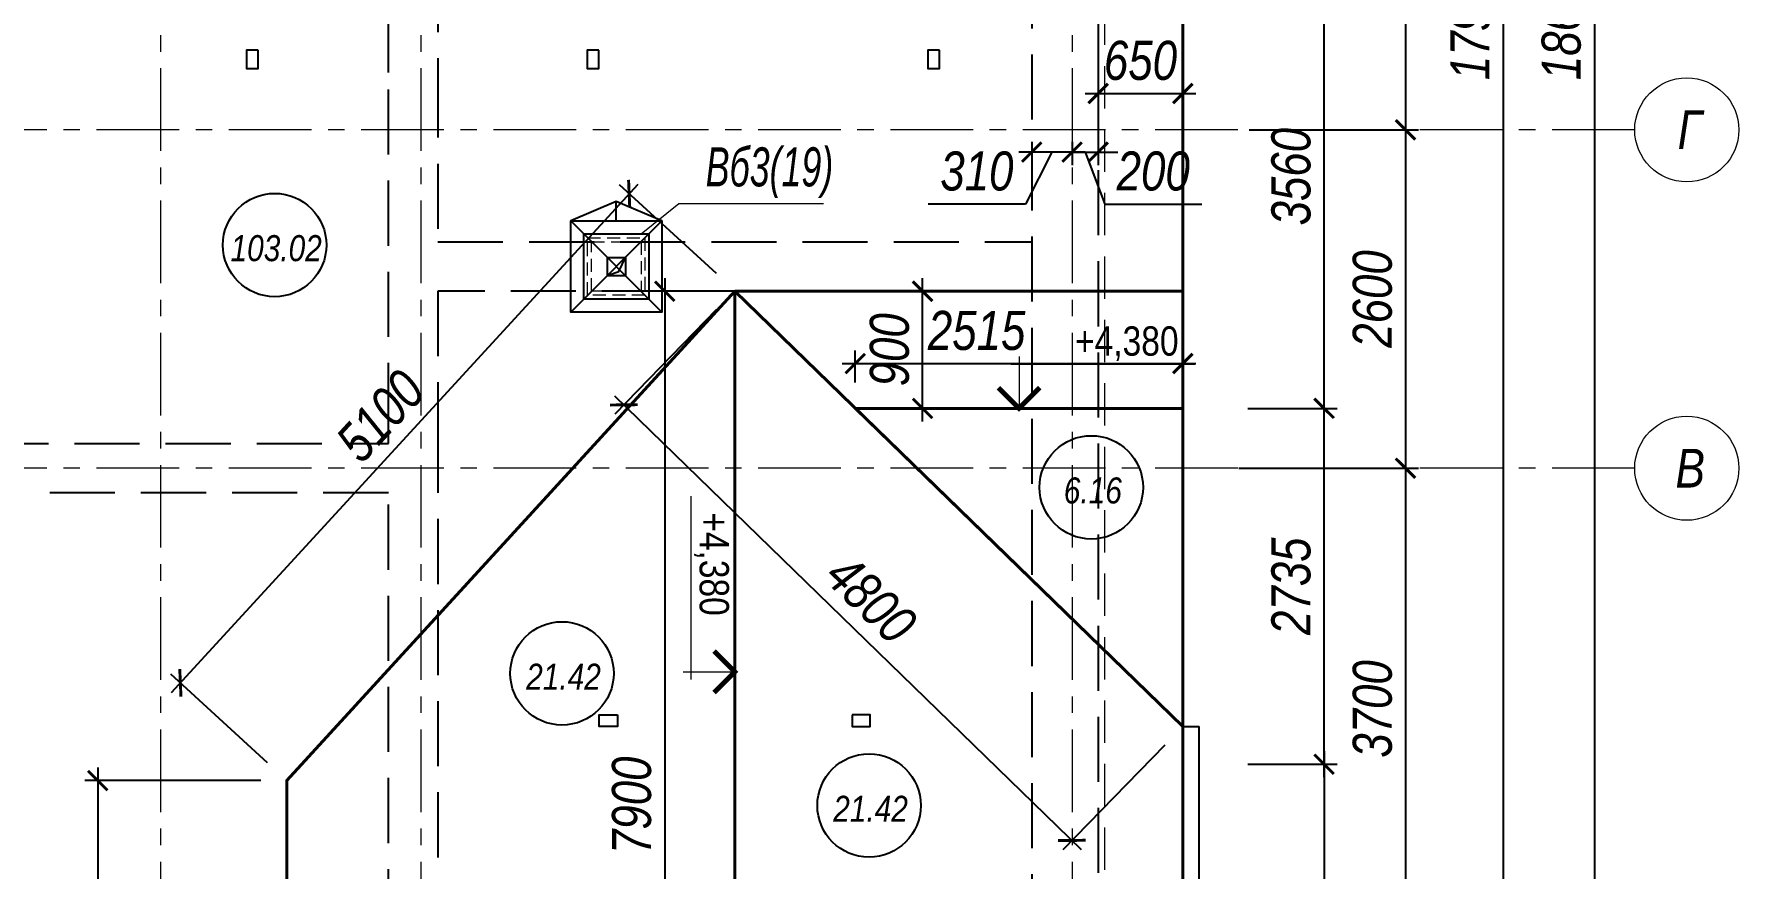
# Model space of a CAD drawing. Header units: millimetres. Extents: x 1582001 to 3303937, y 226471 to 491235.
# Drawn here: x 1721909 to 1734999, y 358761 to 365176 of the extents above; entities that cross this region are included whole.
import ezdxf
from ezdxf.enums import TextEntityAlignment as Align

# ---------------------------------------------------------------- set-up
doc = ezdxf.new("R2010")
doc.units = ezdxf.units.MM
for name, pattern in [('CENTER', [50.8, 31.75, -6.35, 6.35, -6.35]), ('DASHED', [0.75, 0.5, -0.25]), ('GOST2.303 4', [7, 5, -2, 0]), ('HIDDEN', [0.375, 0.25, -0.125])]:
    doc.linetypes.add(name, pattern=pattern)
doc.layers.get('Defpoints').update_dxf_attribs({"color": 255, "lineweight": 30})
for name, color, linetype, lineweight in [('A-Wall-G', 22, 'Continuous', 50), ('Кровля', 232, 'Continuous', 25), ('Надписи', 7, 'Continuous', 15), ('Оси', 251, 'CENTER', 9), ('Отметки', 123, 'Continuous', 18), ('Перегородки', 202, 'Continuous', 30), ('Размеры', 7, 'Continuous', 18), ('Стены несущие', 7, 'Continuous', 40), ('Утеплитель', 145, 'Continuous', 9)]:
    doc.layers.add(name, color=color, linetype=linetype, lineweight=lineweight)
doc.styles.add('-АР-', font='ARIALN.TTF', dxfattribs={"width": 0.98, "height": 300})
doc.styles.add('GOST 2.304', font='ARIALNI.TTF', dxfattribs={"width": 0.98, "height": 300})
doc.styles.add('RomanS', font='ARIALNI.TTF', dxfattribs={"width": 0.98, "height": 300})
doc.styles.add('style', font='ARIALNI.TTF', dxfattribs={"width": 0.98, "height": 300})
doc.styles.add('STYLE1', font='ARIALNI.TTF', dxfattribs={"height": 300})
doc.dimstyles.new('М100', dxfattribs={"dimtxt": 600, "dimasz": 150, "dimexe": 100, "dimexo": 200, "dimgap": 100, "dimtad": 1, "dimdec": 0, "dimtxsty": 'style', "dimblk": 'ARCHTICK', "dimcen": 150, "dimdle": 100, "dimclrt": 256, "dimadec": 0, "dimazin": 0, "dimtfac": 1, "dimtdec": 0, "dimtmove": 1, "dimatfit": 3, "dimldrblk": 'NONE', "dimfxl": 0, "dimarcsym": 0})

# ---------------------------------------------------------------- blocks, each defined once
blk = doc.blocks.new('_ArchTick')
at = {"color": 0, "linetype": 'ByBlock', "const_width": 0.15}
blk.add_lwpolyline([(-0.5, -0.5), (0.5, 0.5)], dxfattribs=at)
blk = doc.blocks.new('*D394')
at = {"layer": 'Defpoints', "color": 0, "lineweight": -3, "transparency": 16777216}
for p in [(1731039, 364440), (1730959, 361840), (1732439, 361840)]:
    blk.add_point(p, dxfattribs=at)
at = {"layer": 'Размеры', "color": 0, "lineweight": -2, "transparency": 16777216}
for p, q in [((1731239, 364440), (1732539, 364440)), ((1732439, 364540), (1732439, 361740)), ((1731159, 361840), (1732539, 361840))]:
    blk.add_line(p, q, dxfattribs=at)
at = {"layer": 'Размеры', "color": 0, "lineweight": -2, "transparency": 16777216, "xscale": 150, "yscale": 150, "zscale": 150}
for p, rotation in [((1732439, 364440), 90), ((1732439, 361840), 270)]:
    blk.add_blockref('_ArchTick', p, dxfattribs=dict(at, rotation=rotation))
at = {"layer": 'Размеры', "transparency": 16777216, "insert": (1732186, 363140), "char_height": 300, "attachment_point": 5, "rotation": 90, "style": 'style'}
blk.add_mtext('2600', dxfattribs=at)
blk = doc.blocks.new('_None')
blk = doc.blocks.new('*D395')
at = {"layer": 'Defpoints', "color": 0, "lineweight": -3, "transparency": 16777216}
for p in [(1730959, 361840), (1731039, 358140), (1732439, 358140)]:
    blk.add_point(p, dxfattribs=at)
at = {"layer": 'Размеры', "color": 0, "lineweight": -2, "transparency": 16777216}
for p, q in [((1732439, 361940), (1732439, 358040)), ((1731159, 361840), (1732539, 361840)), ((1731239, 358140), (1732539, 358140))]:
    blk.add_line(p, q, dxfattribs=at)
at = {"layer": 'Размеры', "color": 0, "lineweight": -2, "transparency": 16777216, "xscale": 150, "yscale": 150, "zscale": 150}
for p, rotation in [((1732439, 361840), 90), ((1732439, 358140), 270)]:
    blk.add_blockref('_ArchTick', p, dxfattribs=dict(at, rotation=rotation))
at = {"layer": 'Размеры', "transparency": 16777216, "insert": (1732186, 359990), "char_height": 300, "attachment_point": 5, "rotation": 90, "style": 'style'}
blk.add_mtext('3700', dxfattribs=at)
blk = doc.blocks.new('*D398')
at = {"layer": 'Defpoints', "color": 0, "lineweight": -3, "transparency": 16777216}
for p in [(1731029, 368140), (1731039, 364440), (1732439, 364440)]:
    blk.add_point(p, dxfattribs=at)
at = {"layer": 'Размеры', "color": 0, "lineweight": -2, "transparency": 16777216}
for p, q in [((1732439, 368240), (1732439, 364340)), ((1731229, 368140), (1732539, 368140)), ((1731239, 364440), (1732539, 364440))]:
    blk.add_line(p, q, dxfattribs=at)
at = {"layer": 'Размеры', "color": 0, "lineweight": -2, "transparency": 16777216, "xscale": 150, "yscale": 150, "zscale": 150}
for p, rotation in [((1732439, 368140), 90), ((1732439, 364440), 270)]:
    blk.add_blockref('_ArchTick', p, dxfattribs=dict(at, rotation=rotation))
at = {"layer": 'Размеры', "transparency": 16777216, "insert": (1732186, 366290), "char_height": 300, "attachment_point": 5, "rotation": 90, "style": 'style'}
blk.add_mtext('3700', dxfattribs=at)
blk = doc.blocks.new('*D400')
at = {"layer": 'Defpoints', "color": 0, "lineweight": -3, "transparency": 16777216}
for p in [(1731039, 374240), (1731039, 356340), (1733189, 356340)]:
    blk.add_point(p, dxfattribs=at)
at = {"layer": 'Размеры', "color": 0, "lineweight": -2, "transparency": 16777216}
for p, q in [((1733189, 374340), (1733189, 356240)), ((1731239, 374240), (1733289, 374240)), ((1731239, 356340), (1733289, 356340))]:
    blk.add_line(p, q, dxfattribs=at)
at = {"layer": 'Размеры', "color": 0, "lineweight": -2, "transparency": 16777216, "xscale": 150, "yscale": 150, "zscale": 150}
for p, rotation in [((1733189, 374240), 90), ((1733189, 356340), 270)]:
    blk.add_blockref('_ArchTick', p, dxfattribs=dict(at, rotation=rotation))
at = {"layer": 'Размеры', "transparency": 16777216, "insert": (1732936, 365290), "char_height": 300, "attachment_point": 5, "rotation": 90, "style": 'style'}
blk.add_mtext('17900', dxfattribs=at)
blk = doc.blocks.new('*D402')
at = {"layer": 'Defpoints', "color": 0, "lineweight": -3, "transparency": 16777216}
for p in [(1731029, 374630), (1731029, 355950), (1733889, 355950)]:
    blk.add_point(p, dxfattribs=at)
at = {"layer": 'Размеры', "color": 0, "lineweight": -2, "transparency": 16777216}
for p, q in [((1733889, 374730), (1733889, 355850)), ((1731229, 374630), (1733989, 374630)), ((1731229, 355950), (1733989, 355950))]:
    blk.add_line(p, q, dxfattribs=at)
at = {"layer": 'Размеры', "color": 0, "lineweight": -2, "transparency": 16777216, "xscale": 150, "yscale": 150, "zscale": 150}
for p, rotation in [((1733889, 374630), 90), ((1733889, 355950), 270)]:
    blk.add_blockref('_ArchTick', p, dxfattribs=dict(at, rotation=rotation))
at = {"layer": 'Размеры', "transparency": 16777216, "insert": (1733636, 365290), "char_height": 300, "attachment_point": 5, "rotation": 90, "style": 'style'}
blk.add_mtext('18680', dxfattribs=at)
blk = doc.blocks.new('*D457')
at = {"layer": 'Defpoints', "color": 0, "lineweight": -3, "transparency": 16777216}
for p in [(1723849, 359440), (1722398, 355300), (1723849, 355300)]:
    blk.add_point(p, dxfattribs=at)
at = {"layer": 'Размеры', "color": 0, "lineweight": -2, "transparency": 16777216}
for p, q in [((1722398, 359540), (1722398, 355200)), ((1723649, 359440), (1722298, 359440)), ((1723649, 355300), (1722298, 355300))]:
    blk.add_line(p, q, dxfattribs=at)
at = {"layer": 'Размеры', "color": 0, "lineweight": -2, "transparency": 16777216, "xscale": 150, "yscale": 150, "zscale": 150}
for p, rotation in [((1722398, 359440), 90), ((1722398, 355300), 270)]:
    blk.add_blockref('_ArchTick', p, dxfattribs=dict(at, rotation=rotation))
at = {"layer": 'Размеры', "transparency": 16777216, "insert": (1722145, 357370), "char_height": 300, "attachment_point": 5, "rotation": 90, "style": 'style'}
blk.add_mtext('4140', dxfattribs=at)
blk = doc.blocks.new('*D458')
at = {"layer": 'Defpoints', "color": 0, "lineweight": -3, "transparency": 16777216}
for p in [(1727289, 363200), (1726751, 355300), (1727289, 355300)]:
    blk.add_point(p, dxfattribs=at)
at = {"layer": 'Размеры', "color": 0, "lineweight": -2, "transparency": 16777216}
for p, q in [((1726751, 363300), (1726751, 355200)), ((1727089, 363200), (1726651, 363200)), ((1727089, 355300), (1726651, 355300))]:
    blk.add_line(p, q, dxfattribs=at)
at = {"layer": 'Размеры', "color": 0, "lineweight": -2, "transparency": 16777216, "xscale": 150, "yscale": 150, "zscale": 150}
for p, rotation in [((1726751, 363200), 90), ((1726751, 355300), 270)]:
    blk.add_blockref('_ArchTick', p, dxfattribs=dict(at, rotation=rotation))
at = {"layer": 'Размеры', "transparency": 16777216, "insert": (1726498, 359250), "char_height": 300, "attachment_point": 5, "rotation": 90, "style": 'style'}
blk.add_mtext('7900', dxfattribs=at)
blk = doc.blocks.new('*D459')
at = {"layer": 'Defpoints', "color": 0, "lineweight": -3, "transparency": 16777216}
for p in [(1731029, 359565), (1730729, 355300), (1731814, 355300)]:
    blk.add_point(p, dxfattribs=at)
at = {"layer": 'Размеры', "color": 0, "lineweight": -2, "transparency": 16777216}
for p, q in [((1731814, 359665), (1731814, 355200)), ((1731229, 359565), (1731914, 359565)), ((1730929, 355300), (1731914, 355300))]:
    blk.add_line(p, q, dxfattribs=at)
at = {"layer": 'Размеры', "color": 0, "lineweight": -2, "transparency": 16777216, "xscale": 150, "yscale": 150, "zscale": 150}
for p, rotation in [((1731814, 359565), 90), ((1731814, 355300), 270)]:
    blk.add_blockref('_ArchTick', p, dxfattribs=dict(at, rotation=rotation))
at = {"layer": 'Размеры', "transparency": 16777216, "insert": (1731561, 357433), "char_height": 300, "attachment_point": 5, "rotation": 90, "style": 'style'}
blk.add_mtext('4265', dxfattribs=at)
blk = doc.blocks.new('*D411')
at = {"layer": 'Defpoints', "color": 0, "lineweight": -3, "transparency": 16777216}
for p in [(1731029, 362300), (1731814, 362300), (1731029, 359565)]:
    blk.add_point(p, dxfattribs=at)
at = {"layer": 'Размеры', "color": 0, "lineweight": -2, "transparency": 16777216}
for p, q in [((1731814, 359465), (1731814, 362400)), ((1731229, 362300), (1731914, 362300)), ((1731229, 359565), (1731914, 359565))]:
    blk.add_line(p, q, dxfattribs=at)
at = {"layer": 'Размеры', "color": 0, "lineweight": -2, "transparency": 16777216, "xscale": 150, "yscale": 150, "zscale": 150}
for p, rotation in [((1731814, 362300), 90), ((1731814, 359565), 270)]:
    blk.add_blockref('_ArchTick', p, dxfattribs=dict(at, rotation=rotation))
at = {"layer": 'Размеры', "transparency": 16777216, "insert": (1731561, 360933), "char_height": 300, "attachment_point": 5, "rotation": 90, "style": 'style'}
blk.add_mtext('2735', dxfattribs=at)
blk = doc.blocks.new('*D460')
at = {"layer": 'Defpoints', "color": 0, "lineweight": -3, "transparency": 16777216}
for p in [(1730729, 365860), (1731814, 365860), (1731029, 362300)]:
    blk.add_point(p, dxfattribs=at)
at = {"layer": 'Размеры', "color": 0, "lineweight": -2, "transparency": 16777216}
for p, q in [((1731814, 362200), (1731814, 365960)), ((1730929, 365860), (1731914, 365860)), ((1731229, 362300), (1731914, 362300))]:
    blk.add_line(p, q, dxfattribs=at)
at = {"layer": 'Размеры', "color": 0, "lineweight": -2, "transparency": 16777216, "xscale": 150, "yscale": 150, "zscale": 150}
for p, rotation in [((1731814, 365860), 90), ((1731814, 362300), 270)]:
    blk.add_blockref('_ArchTick', p, dxfattribs=dict(at, rotation=rotation))
at = {"layer": 'Размеры', "transparency": 16777216, "insert": (1731561, 364080), "char_height": 300, "attachment_point": 5, "rotation": 90, "style": 'style'}
blk.add_mtext('3560', dxfattribs=at)
blk = doc.blocks.new('*D414')
at = {"layer": 'Defpoints', "color": 0, "lineweight": -3, "transparency": 16777216}
for p in [(1726478, 363950), (1727295, 363201), (1723849, 359442)]:
    blk.add_point(p, dxfattribs=at)
at = {"layer": 'Размеры', "color": 0, "lineweight": -2, "transparency": 16777216}
for p, q in [((1722964, 360117), (1726546, 364024)), ((1727148, 363336), (1726404, 364018)), ((1723702, 359577), (1722958, 360258))]:
    blk.add_line(p, q, dxfattribs=at)
at = {"layer": 'Размеры', "color": 0, "lineweight": -2, "transparency": 16777216, "xscale": 150, "yscale": 150, "zscale": 150}
for p, rotation in [((1726478, 363950), 47.49135758905527), ((1723032, 360191), 227.4913575890553)]:
    blk.add_blockref('_ArchTick', p, dxfattribs=dict(at, rotation=rotation))
at = {"layer": 'Размеры', "transparency": 16777216, "insert": (1724568, 362241), "char_height": 300, "attachment_point": 5, "rotation": 47.4914, "style": 'style'}
blk.add_mtext('5100', dxfattribs=at)
blk = doc.blocks.new('*D415')
at = {"layer": 'Defpoints', "color": 0, "lineweight": -3, "transparency": 16777216}
for p in [(1730729, 362644), (1728214, 362300), (1730729, 362300)]:
    blk.add_point(p, dxfattribs=at)
at = {"layer": 'Размеры', "color": 0, "lineweight": -2, "transparency": 16777216}
for p, q in [((1728214, 362500), (1728214, 362744)), ((1730729, 362500), (1730729, 362744)), ((1728114, 362644), (1730829, 362644))]:
    blk.add_line(p, q, dxfattribs=at)
at = {"layer": 'Размеры', "color": 0, "lineweight": -2, "transparency": 16777216, "xscale": 150, "yscale": 150, "zscale": 150, "rotation": 180}
blk.add_blockref('_ArchTick', (1728214, 362644), dxfattribs=at)
at = {"layer": 'Размеры', "color": 0, "lineweight": -2, "transparency": 16777216, "xscale": 150, "yscale": 150, "zscale": 150}
blk.add_blockref('_ArchTick', (1730729, 362644), dxfattribs=at)
at = {"layer": 'Размеры', "transparency": 16777216, "insert": (1729146, 362897), "char_height": 300, "attachment_point": 5, "style": 'style'}
blk.add_mtext('2515', dxfattribs=at)
blk = doc.blocks.new('*D464')
at = {"layer": 'Defpoints', "color": 0, "lineweight": -3, "transparency": 16777216}
for p in [(1727288, 363203), (1730729, 359856), (1729877, 358980)]:
    blk.add_point(p, dxfattribs=at)
at = {"layer": 'Размеры', "color": 0, "lineweight": -2, "transparency": 16777216}
for p, q in [((1727149, 363059), (1726367, 362256)), ((1726365, 362397), (1729949, 358910)), ((1730590, 359712), (1729808, 358908))]:
    blk.add_line(p, q, dxfattribs=at)
at = {"layer": 'Размеры', "color": 0, "lineweight": -2, "transparency": 16777216, "xscale": 150, "yscale": 150, "zscale": 150}
for p, rotation in [((1726437, 362327), 135.7899581641883), ((1729877, 358980), 315.7899581641883)]:
    blk.add_blockref('_ArchTick', p, dxfattribs=dict(at, rotation=rotation))
at = {"layer": 'Размеры', "transparency": 16777216, "insert": (1728334, 360835), "char_height": 300, "attachment_point": 5, "rotation": 315.79, "style": 'style'}
blk.add_mtext('4800', dxfattribs=at)
blk = doc.blocks.new('*D425')
at = {"layer": 'Defpoints', "color": 0, "lineweight": -3, "transparency": 16777216}
for p in [(1728215, 363200), (1728731, 363200), (1728215, 362300)]:
    blk.add_point(p, dxfattribs=at)
at = {"layer": 'Размеры', "color": 0, "lineweight": -2, "transparency": 16777216}
for p, q in [((1728731, 362200), (1728731, 363300)), ((1728415, 363200), (1728831, 363200)), ((1728415, 362300), (1728831, 362300))]:
    blk.add_line(p, q, dxfattribs=at)
at = {"layer": 'Размеры', "color": 0, "lineweight": -2, "transparency": 16777216, "xscale": 150, "yscale": 150, "zscale": 150}
for p, rotation in [((1728731, 363200), 90), ((1728731, 362300), 270)]:
    blk.add_blockref('_ArchTick', p, dxfattribs=dict(at, rotation=rotation))
at = {"layer": 'Размеры', "transparency": 16777216, "insert": (1728478, 362750), "char_height": 300, "attachment_point": 5, "rotation": 90, "style": 'style'}
blk.add_mtext('900', dxfattribs=at)
blk = doc.blocks.new('*D427')
at = {"layer": 'Defpoints', "color": 0, "lineweight": -3, "transparency": 16777216}
for p in [(1730079, 365326), (1730729, 365326), (1730729, 364719)]:
    blk.add_point(p, dxfattribs=at)
at = {"layer": 'Размеры', "color": 0, "lineweight": -2, "transparency": 16777216}
for p, q in [((1730079, 365126), (1730079, 364619)), ((1730729, 365126), (1730729, 364619)), ((1729979, 364719), (1730829, 364719))]:
    blk.add_line(p, q, dxfattribs=at)
at = {"layer": 'Размеры', "color": 0, "lineweight": -2, "transparency": 16777216, "xscale": 150, "yscale": 150, "zscale": 150, "rotation": 180}
blk.add_blockref('_ArchTick', (1730079, 364719), dxfattribs=at)
at = {"layer": 'Размеры', "color": 0, "lineweight": -2, "transparency": 16777216, "xscale": 150, "yscale": 150, "zscale": 150}
blk.add_blockref('_ArchTick', (1730729, 364719), dxfattribs=at)
at = {"layer": 'Размеры', "transparency": 16777216, "insert": (1730404, 364972), "char_height": 300, "attachment_point": 5, "style": 'style'}
blk.add_mtext('650', dxfattribs=at)
blk = doc.blocks.new('*D428')
at = {"layer": 'Defpoints', "color": 0, "lineweight": -3, "transparency": 16777216}
for p in [(1729879, 364549), (1730079, 364549), (1730079, 364269)]:
    blk.add_point(p, dxfattribs=at)
at = {"layer": 'Размеры', "color": 0, "lineweight": -2, "transparency": 16777216}
for p, q in [((1729879, 364349), (1729879, 364169)), ((1730079, 364349), (1730079, 364169)), ((1729879, 364269), (1729729, 364269)), ((1729879, 364269), (1730079, 364269)), ((1729879, 364269), (1730079, 364269)), ((1729979, 364269), (1730130, 363869)), ((1730079, 364269), (1730229, 364269)), ((1730130, 363869), (1730875, 363869))]:
    blk.add_line(p, q, dxfattribs=at)
at = {"layer": 'Размеры', "color": 0, "lineweight": -2, "transparency": 16777216, "xscale": 150, "yscale": 150, "zscale": 150}
blk.add_blockref('_ArchTick', (1729879, 364269), dxfattribs=at)
at = {"layer": 'Размеры', "color": 0, "lineweight": -2, "transparency": 16777216, "xscale": 150, "yscale": 150, "zscale": 150, "rotation": 180}
blk.add_blockref('_ArchTick', (1730079, 364269), dxfattribs=at)
at = {"layer": 'Размеры', "transparency": 16777216, "insert": (1730502, 364122), "char_height": 300, "attachment_point": 5, "style": 'style'}
blk.add_mtext('200', dxfattribs=at)
blk = doc.blocks.new('*D429')
at = {"layer": 'Defpoints', "color": 0, "lineweight": -3, "transparency": 16777216}
for p in [(1729569, 364549), (1729879, 364549), (1729569, 364269)]:
    blk.add_point(p, dxfattribs=at)
at = {"layer": 'Размеры', "color": 0, "lineweight": -2, "transparency": 16777216}
for p, q in [((1729569, 364349), (1729569, 364169)), ((1729879, 364349), (1729879, 364169)), ((1729979, 364269), (1729469, 364269)), ((1729724, 364269), (1729521, 363869)), ((1729521, 363869), (1728774, 363869))]:
    blk.add_line(p, q, dxfattribs=at)
at = {"layer": 'Размеры', "color": 0, "lineweight": -2, "transparency": 16777216, "xscale": 150, "yscale": 150, "zscale": 150, "rotation": 180}
blk.add_blockref('_ArchTick', (1729569, 364269), dxfattribs=at)
at = {"layer": 'Размеры', "color": 0, "lineweight": -2, "transparency": 16777216, "xscale": 150, "yscale": 150, "zscale": 150}
blk.add_blockref('_ArchTick', (1729879, 364269), dxfattribs=at)
at = {"layer": 'Размеры', "transparency": 16777216, "insert": (1729148, 364122), "char_height": 300, "attachment_point": 5, "style": 'style'}
blk.add_mtext('310', dxfattribs=at)
blk = doc.blocks.new('площадь кровли')
at = {"layer": 'Кровля', "color": 213}
blk.add_circle((0, 0), 397, dxfattribs=at)
at = {"layer": 'Кровля', "color": 213, "style": 'RomanS'}
blk.add_attdef('NUMBER', text='', height=200, dxfattribs=at).set_placement((0, 0), align=Align.MIDDLE)
blk = doc.blocks.new('*U9')
at = {"color": 0, "linetype": 'Continuous', "lineweight": -2}
for p, q in [((0, 0), (6, 0)), ((6, -5.3), (6, 0)), ((9, 0), (0, 0)), ((24, -4.5), (5.2, -4.5))]:
    blk.add_line(p, q, dxfattribs=at)
at = {"color": 0, "linetype": 'Continuous', "lineweight": -2, "const_width": 0.5}
blk.add_lwpolyline([(3.88, -2.12), (6, 0), (8.12, -2.12)], dxfattribs=at)
at = {"color": 0, "linetype": 'Continuous', "lineweight": -2, "style": '-АР-', "flags": 8}
blk.add_attdef('OTMETKA', text='', height=3, rotation=360, dxfattribs=at).set_placement((17.03, -4.5), align=Align.BOTTOM_CENTER)
blk.add_attdef('FLOOR', text='', height=3, rotation=360, dxfattribs=at).set_placement((17, -5.5), align=Align.TOP_CENTER)
blk = doc.blocks.new('*U5')
at = {"color": 0, "linetype": 'Continuous', "lineweight": -2}
for p, q in [((6, 5.3), (6, 0)), ((24, 4.5), (5.2, 4.5)), ((9, 0), (0, 0)), ((0, 0), (6, 0))]:
    blk.add_line(p, q, dxfattribs=at)
at = {"color": 0, "linetype": 'Continuous', "lineweight": -2, "const_width": 0.5}
blk.add_lwpolyline([(3.88, 2.12), (6, 0), (8.12, 2.12)], dxfattribs=at)
at = {"color": 0, "linetype": 'Continuous', "lineweight": -2, "style": '-АР-', "flags": 8}
blk.add_attdef('OTMETKA', text='', height=3, dxfattribs=at).set_placement((17.03, 4.5), align=Align.BOTTOM_CENTER)
blk.add_attdef('FLOOR', text='', height=3, dxfattribs=at).set_placement((17, 3.5), align=Align.TOP_CENTER)

msp = doc.modelspace()

# ---------------------------------------------------------------- linework, layer by layer
at = {"color": 0, "lineweight": -3, "ltscale": 100}
for p, q in [((1726309, 363460.1), (1726449, 363460.1)), ((1726309, 363460.1), (1726309, 363320.1)), ((1726449, 363460.1), (1726449, 363320.1)), ((1726309, 363320.1), (1726449, 363320.1))]:
    msp.add_line(p, q, dxfattribs=at)
for points in [[(1726379, 363740.1), (1726379, 363840.1), (1726379, 363890.1), (1726029, 363740.1), (1726729, 363740.1), (1726379, 363890.1)], [(1726029, 363740.1), (1726729, 363040.1), (1726029, 363040.1), (1726729, 363740.1)]]:
    msp.add_lwpolyline(points, dxfattribs=at)
at = {"ltscale": 100}
msp.add_lwpolyline([(1726309, 363320.1), (1726399.4, 363351.6), (1726449, 363460.1)], dxfattribs=at)
at = {"layer": 'A-Wall-G', "color": 0, "lineweight": -3, "ltscale": 100}
msp.add_lwpolyline([(1726029, 363740.1), (1726729, 363740.1), (1726729, 363040.1), (1726029, 363040.1)], close=True, dxfattribs=at)
at = {"layer": 'A-Wall-G', "lineweight": -3, "ltscale": 100}
msp.add_lwpolyline([(1726129, 363640.1), (1726629, 363640.1), (1726629, 363140.1), (1726129, 363140.1)], close=True, dxfattribs=at)
at = {"layer": 'Кровля', "lineweight": 40}
msp.add_line((1730729, 363200.1), (1727289, 363200.1), dxfattribs=at)
at = {"layer": 'Кровля', "color": 51}
for p, q in [((1730729, 355300.1), (1730729, 359855.6)), ((1730855.2, 355300.1), (1730855.2, 359855.6))]:
    msp.add_line(p, q, dxfattribs=at)
at = {"layer": 'Кровля'}
msp.add_lwpolyline([(1713969, 365860.1), (1713969, 355300.1), (1723849, 355300.1), (1723849, 359441.7), (1727289, 363200.1), (1728214.7, 362300.1), (1730729, 362300.1), (1730729, 365860.1), (1713969, 365860.1)], dxfattribs=at)
at = {"layer": 'Кровля', "lineweight": 40}
for points in [[(1730729, 365860.1), (1716439, 365860.1), (1716439, 355300.1), (1723849, 355300.1), (1723849, 359441.7), (1727289, 363200.1)], [(1728214.7, 362300.1), (1728214.7, 362300.1), (1730729, 362300.1), (1730729, 365860.1)], [(1723849, 355300.1), (1727289, 355300.1), (1727289, 363200.1), (1723849, 359441.7), (1723849, 355300.1)], [(1730729, 355300.1), (1727289, 355300.1), (1727289, 363200.1), (1730729, 359855.6), (1730729, 355300.1)], [(1728214.7, 362300.1), (1730729, 362300.1), (1730729, 359855.6), (1728214.7, 362300.1), (1728214.7, 362300.1)]]:
    msp.add_lwpolyline(points, dxfattribs=at)
at = {"layer": 'Кровля', "color": 51}
for points in [[(1723629.3, 365051.1), (1723539.3, 365051.1), (1723539.3, 364912.1), (1723629.3, 364912.1)], [(1726245.2, 365051.1), (1726155.2, 365051.1), (1726155.2, 364912.1), (1726245.2, 364912.1)], [(1728861, 365051.1), (1728771, 365051.1), (1728771, 364912.1), (1728861, 364912.1)], [(1726387.8, 359945.4), (1726387.8, 359855.4), (1726248.8, 359855.4), (1726248.8, 359945.4)], [(1728190.1, 359945.4), (1728190.1, 359855.4), (1728329.1, 359855.4), (1728329.1, 359945.4)]]:
    msp.add_lwpolyline(points, close=True, dxfattribs=at)
msp.add_lwpolyline([(1730729, 359855.6), (1730855.2, 359855.6), (1730855.2, 359855.6)], dxfattribs=at)
at = {"layer": 'Надписи'}
msp.add_lwpolyline([(1726569.5, 363640.1), (1726858.6, 363874), (1727970.7, 363874)], dxfattribs=at)
at = {"layer": 'Оси', "ltscale": 20}
for p, q in [((1722879, 378120.8), (1722879, 352434)), ((1724879, 378120.8), (1724879, 352434)), ((1729879, 378120.8), (1729879, 352434)), ((1734199, 364440.1), (1710499, 364440.1)), ((1734199, 361840.1), (1710499, 361840.1))]:
    msp.add_line(p, q, dxfattribs=at)
at = {"layer": 'Оси', "linetype": 'Continuous', "ltscale": 100}
for centre in [(1734599, 364440.1), (1734599, 364440.1), (1734599, 361840.1), (1734599, 361840.1)]:
    msp.add_circle(centre, 400, dxfattribs=at)
at = {"layer": 'Перегородки', "color": 0, "linetype": 'GOST2.303 4', "lineweight": -3, "ltscale": 100}
for p, q in [((1724629, 364880.1), (1724629, 367090.1)), ((1725009, 367090.1), (1725009, 364880.1)), ((1724629, 362150.1), (1724629, 364880.1)), ((1725009, 364880.1), (1725009, 363580.1)), ((1725009, 363580.1), (1729569, 363580.1)), ((1729569, 363200.4), (1725009, 363200.4)), ((1725009, 363200.4), (1725009, 362150.1)), ((1725009, 362150.1), (1725009, 358260.1)), ((1721519, 362030.1), (1724629, 362030.1)), ((1724629, 361650.1), (1721519, 361650.1)), ((1724629, 358260.1), (1724629, 361650.1))]:
    msp.add_line(p, q, dxfattribs=at)
for points in [[(1717089, 371630.1), (1723059, 371630.1), (1723059, 370340.1), (1724499, 370340.1), (1724499, 374630.1), (1730079, 374630.1), (1730079, 355950.1), (1724499, 355950.1), (1724499, 357750.1), (1714619, 357750.1), (1714619, 364640.1), (1717089, 364640.1), (1717089, 371630.1)], [(1717599, 371120.1), (1722549, 371120.1), (1722549, 369830.1), (1725009, 369830.1), (1725009, 374120.1), (1729569, 374120.1), (1729569, 356460.1), (1725009, 356460.1), (1725009, 358260.1), (1715129, 358260.1), (1715129, 364130.1), (1717599, 364130.1), (1717599, 371120.1)]]:
    msp.add_lwpolyline(points, dxfattribs=at)
at = {"layer": 'Размеры', "linetype": 'DASHED', "ltscale": 200}
for points in [[(1726159, 363610.1), (1726599, 363610.1), (1726599, 363170.1), (1726159, 363170.1)], [(1726189, 363580.1), (1726569, 363580.1), (1726569, 363200.1), (1726189, 363200.1)]]:
    msp.add_lwpolyline(points, close=True, dxfattribs=at)
at = {"layer": 'Стены несущие', "lineweight": -3}
msp.add_line((1724629, 362030.1), (1724629, 362150.1), dxfattribs=at)
at = {"layer": 'Утеплитель', "linetype": 'HIDDEN', "ltscale": 1300}
msp.add_lwpolyline([(1717039, 371680.1), (1723109, 371680.1), (1723109, 370390.1), (1724449, 370390.1), (1724449, 374680.1), (1730129, 374680.1), (1730129, 355900.1), (1724449, 355900.1), (1724449, 357700.1), (1714569, 357700.1), (1714569, 364690.1), (1717039, 364690.1), (1717039, 371680.1)], dxfattribs=at)

# ---------------------------------------------------------------- block references
ref = msp.add_blockref('площадь кровли', (1723756, 363555.1))
ref.add_attrib('NUMBER', '103.02', dxfattribs={"layer": 'Кровля', "color": 213, "height": 200, "style": 'RomanS'}).set_placement((1723767.6, 363531.1), align=Align.MIDDLE)
ref = msp.add_blockref('площадь кровли', (1730026.6, 361693.2))
ref.add_attrib('NUMBER', '6.16', dxfattribs={"layer": 'Кровля', "color": 213, "height": 200, "style": 'RomanS'}).set_placement((1730038.2, 361669.2), align=Align.MIDDLE)
ref = msp.add_blockref('площадь кровли', (1725962.3, 360263.7))
ref.add_attrib('NUMBER', '21.42', dxfattribs={"layer": 'Кровля', "color": 213, "height": 200, "style": 'RomanS'}).set_placement((1725974, 360239.7), align=Align.MIDDLE)
ref = msp.add_blockref('площадь кровли', (1728320.1, 359248.6))
ref.add_attrib('NUMBER', '21.42', dxfattribs={"layer": 'Кровля', "color": 213, "height": 200, "style": 'RomanS'}).set_placement((1728331.7, 359224.6), align=Align.MIDDLE)
at = {"layer": 'Отметки', "color": 0, "ltscale": 100, "xscale": 75, "yscale": 75, "zscale": 75}
msp.add_blockref('*U5', (1729021.8, 362300.1), dxfattribs=at).add_auto_attribs({'OTMETKA': '+4,380'})
at = {"layer": 'Отметки', "color": 0, "ltscale": 100}
ref = msp.add_blockref('*U9', (1727289, 359825.6), dxfattribs=dict(at, xscale=-75, yscale=75, zscale=75, rotation=270))
ref.add_attrib('OTMETKA', '+4,380', dxfattribs={"layer": '0', "color": 0, "linetype": 'Continuous', "lineweight": -2, "height": 225, "rotation": 270, "style": '-АР-', "flags": 8}).set_placement((1726951.5, 361104), align=Align.BOTTOM_CENTER)

# ---------------------------------------------------------------- texts
at = {"layer": 'Надписи', "insert": (1727555.4, 364110.5), "char_height": 300, "width": 3607.392, "attachment_point": 5, "style": 'STYLE1'}
msp.add_mtext('{\\W0.8;Вб3(19)}', dxfattribs=at)
at = {"layer": 'Оси', "linetype": 'Continuous', "ltscale": 100, "style": 'GOST 2.304'}
for s, p in [('Г', (1734625.3, 364440.1)), ('В', (1734625.3, 361840.1))]:
    msp.add_text(s, height=297.2, dxfattribs=at).set_placement(p, align=Align.MIDDLE_CENTER)

# ---------------------------------------------------------------- dimensions: what is measured, and where the dimension line sits
at = {"layer": 'Размеры'}
for base, p1, p2, picture, middle in [((1733889, 355950.1), (1731029, 374630.1), (1731029, 355950.1), '*D402', (1733635.8, 365290.1)), ((1733189, 356340.1), (1731039, 374240.1), (1731039, 356340.1), '*D400', (1732935.8, 365290.1)), ((1732439, 364440.1), (1731029, 368140.1), (1731039, 364440.1), '*D398', (1732185.8, 366290.1)), ((1731814, 365860.1), (1731029, 362300.1), (1730729, 365860.1), '*D460', (1731560.8, 364080.1)), ((1732439, 361840.1), (1731039, 364440.1), (1730959, 361840.1), '*D394', (1732185.8, 363140.1)), ((1726750.8, 355300.1), (1727289, 363200.1), (1727289, 355300.1), '*D458', (1726497.6, 359250.1)), ((1728730.8, 363200.1), (1728214.7, 362300.1), (1728214.7, 363200.1), '*D425', (1728477.6, 362750.1)), ((1731814, 362300.1), (1731029, 359565.1), (1731029, 362300.1), '*D411', (1731560.8, 360932.6)), ((1732439, 358140.1), (1730959, 361840.1), (1731039, 358140.1), '*D395', (1732185.8, 359990.1)), ((1731814, 355300.1), (1731029, 359565.1), (1730729, 355300.1), '*D459', (1731560.8, 357432.6)), ((1722397.7, 355300.1), (1723849, 359439.7), (1723849, 355300.1), '*D457', (1722144.5, 357369.9))]:
    dim = msp.add_linear_dim(base=base, p1=p1, p2=p2, angle=90, dimstyle='М100', override={"dimtxt": 250}, dxfattribs=at)
    dim.commit()
    dim.dimension.update_dxf_attribs({"geometry": picture, "text_midpoint": middle})
for base, p1, p2, picture, middle in [((1730729, 364718.9), (1730079, 365326.3), (1730729, 365326.3), '*D427', (1730404, 364718.9)), ((1729569, 364268.7), (1729879, 364548.6), (1729569, 364548.6), '*D429', (1729421.2, 363868.7)), ((1730079, 364268.7), (1729879, 364548.6), (1730079, 364548.6), '*D428', (1730229.5, 363868.7))]:
    dim = msp.add_linear_dim(base=base, p1=p1, p2=p2, angle=180, dimstyle='М100', override={"dimtxt": 250}, dxfattribs=at)
    dim.commit()
    dim.dimension.update_dxf_attribs({"geometry": picture, "text_midpoint": middle, "dimtype": 160})
for p1, p2, distance, picture, middle in [((1723849, 359441.7), (1727295, 363201.2), 1108.3, '*D414', (1724568.3, 362241.4)), ((1727288.3, 363202.7), (1730729, 359855.6), -1221.3, '*D464', (1728333.5, 360835.2))]:
    dim = msp.add_aligned_dim(p1=p1, p2=p2, distance=distance, dimstyle='М100', override={"dimtxt": 250}, dxfattribs=at)
    dim.commit()
    dim.dimension.update_dxf_attribs({"geometry": picture, "text_midpoint": middle})
dim = msp.add_linear_dim(base=(1730729, 362643.6), p1=(1728214, 362300.1), p2=(1730729, 362300.1), dimstyle='М100', override={"dimtxt": 250}, dxfattribs=at)
dim.commit()
dim.dimension.update_dxf_attribs({"geometry": '*D415', "text_midpoint": (1729145.6, 362643.6), "dimtype": 160})

doc.saveas('drawing.dxf')
